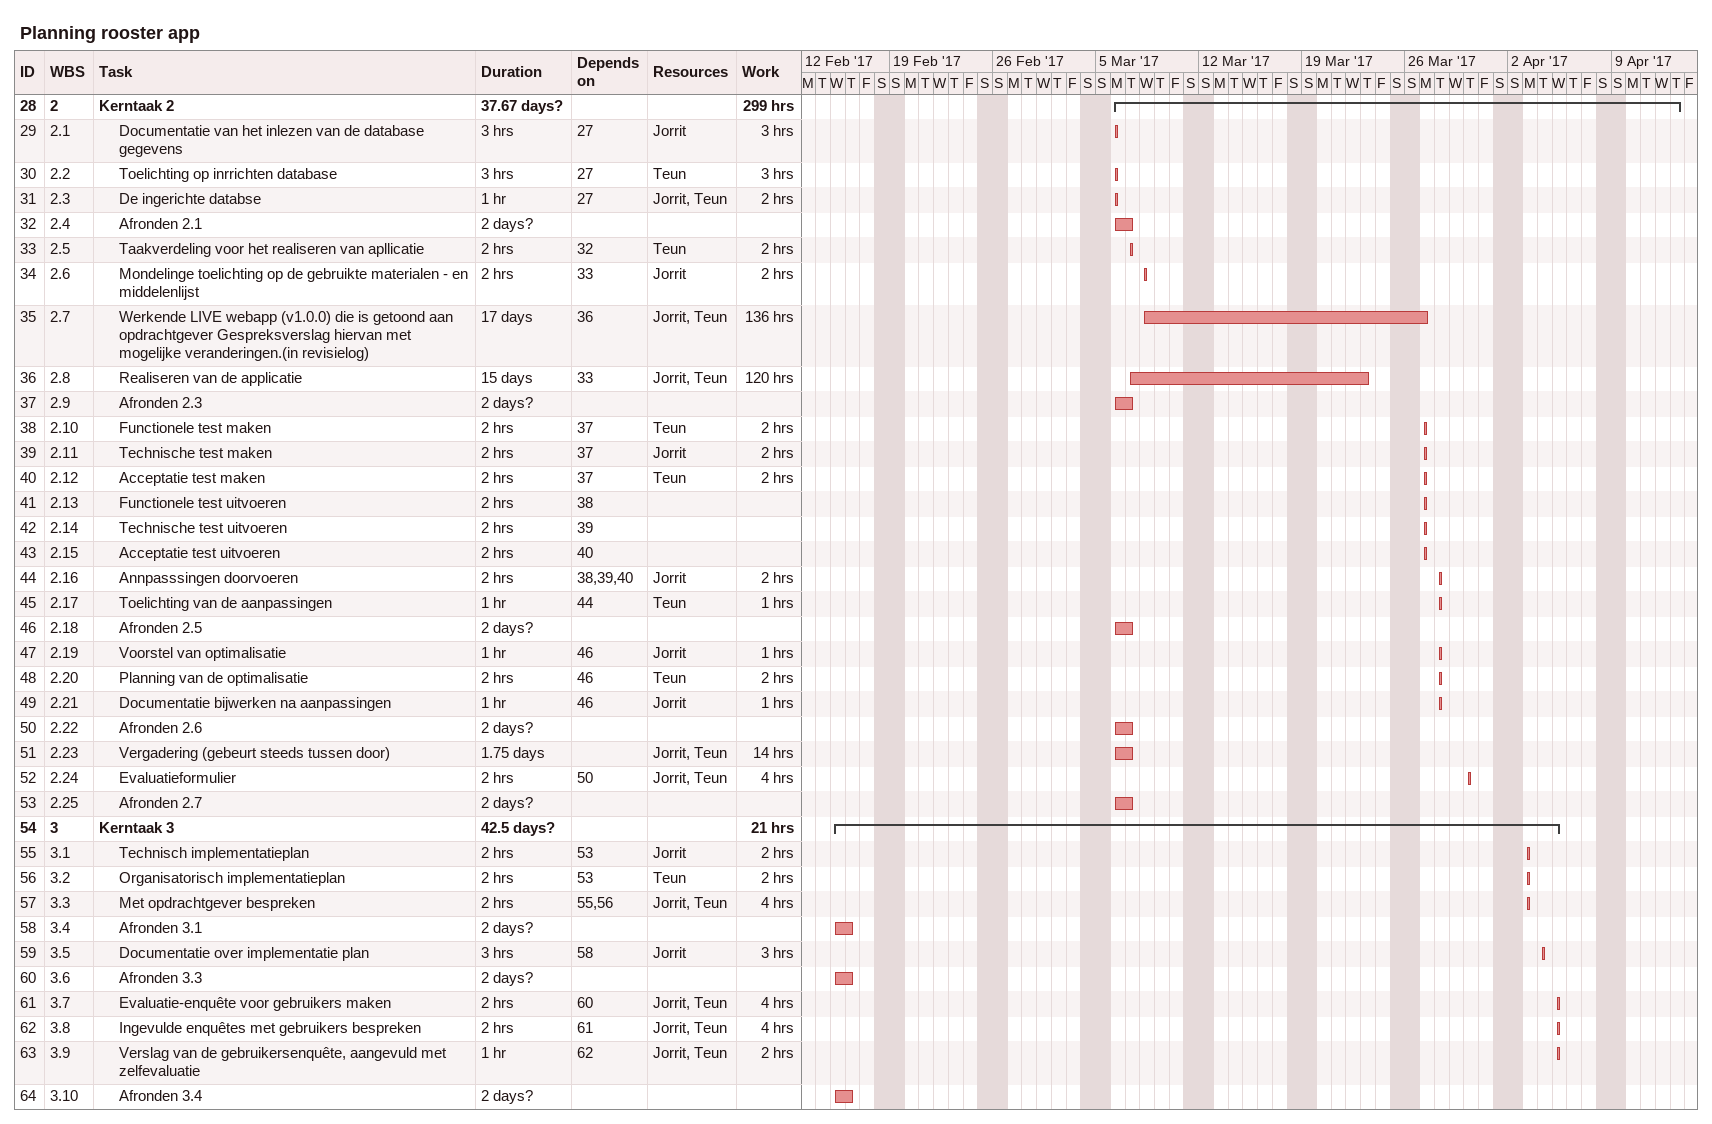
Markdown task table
Planning rooster app

| ID | WBS | Task | Duration | Start | Finish | Predecessors | Resources | Work (h) |
|---|---|---|---|---|---|---|---|---|
| 28 | 2 | **Kerntaak 2** | 37.67d? | 2017-03-06 | 2017-04-13 |  |  | 299 |
| 29 | 2.1 | Documentatie van het inlezen van de database gegevens | 3h | 2017-03-06 | 2017-03-06 | 27 | Jorrit | 3 |
| 30 | 2.2 | Toelichting op inrrichten database | 3h | 2017-03-06 | 2017-03-06 | 27 | Teun | 3 |
| 31 | 2.3 | De ingerichte databse | 1h | 2017-03-06 | 2017-03-06 | 27 | Jorrit, Teun | 2 |
| 32 | 2.4 | Afronden 2.1 | 2d? | 2017-03-06 | 2017-03-07 |  |  |  |
| 33 | 2.5 | Taakverdeling voor het realiseren van apllicatie | 2h | 2017-03-07 | 2017-03-07 | 32 | Teun | 2 |
| 34 | 2.6 | Mondelinge toelichting op de gebruikte materialen - en middelenlijst | 2h | 2017-03-08 | 2017-03-08 | 33 | Jorrit | 2 |
| 35 | 2.7 | Werkende LIVE webapp (v1.0.0) die is getoond aan opdrachtgever Gespreksverslag hiervan met mogelijke veranderingen.(in revisielog) | 17d | 2017-03-08 | 2017-03-27 | 36 | Jorrit, Teun | 136 |
| 36 | 2.8 | Realiseren van de applicatie | 15d | 2017-03-07 | 2017-03-23 | 33 | Jorrit, Teun | 120 |
| 37 | 2.9 | Afronden 2.3 | 2d? | 2017-03-06 | 2017-03-07 |  |  |  |
| 38 | 2.10 | Functionele test maken | 2h | 2017-03-27 | 2017-03-27 | 37 | Teun | 2 |
| 39 | 2.11 | Technische test maken | 2h | 2017-03-27 | 2017-03-27 | 37 | Jorrit | 2 |
| 40 | 2.12 | Acceptatie test maken | 2h | 2017-03-27 | 2017-03-27 | 37 | Teun | 2 |
| 41 | 2.13 | Functionele test uitvoeren | 2h | 2017-03-27 | 2017-03-27 | 38 |  |  |
| 42 | 2.14 | Technische test uitvoeren | 2h | 2017-03-27 | 2017-03-27 | 39 |  |  |
| 43 | 2.15 | Acceptatie test uitvoeren | 2h | 2017-03-27 | 2017-03-27 | 40 |  |  |
| 44 | 2.16 | Annpasssingen doorvoeren | 2h | 2017-03-28 | 2017-03-28 | 38, 39, 40 | Jorrit | 2 |
| 45 | 2.17 | Toelichting van de aanpassingen | 1h | 2017-03-28 | 2017-03-28 | 44 | Teun | 1 |
| 46 | 2.18 | Afronden 2.5 | 2d? | 2017-03-06 | 2017-03-07 |  |  |  |
| 47 | 2.19 | Voorstel van optimalisatie | 1h | 2017-03-28 | 2017-03-28 | 46 | Jorrit | 1 |
| 48 | 2.20 | Planning van de optimalisatie | 2h | 2017-03-28 | 2017-03-28 | 46 | Teun | 2 |
| 49 | 2.21 | Documentatie bijwerken na aanpassingen | 1h | 2017-03-28 | 2017-03-28 | 46 | Jorrit | 1 |
| 50 | 2.22 | Afronden 2.6 | 2d? | 2017-03-06 | 2017-03-07 |  |  |  |
| 51 | 2.23 | Vergadering (gebeurt steeds tussen door) | 1.75d | 2017-03-06 | 2017-03-07 |  | Jorrit, Teun | 14 |
| 52 | 2.24 | Evaluatieformulier | 2h | 2017-03-30 | 2017-03-30 | 50 | Jorrit, Teun | 4 |
| 53 | 2.25 | Afronden 2.7 | 2d? | 2017-03-06 | 2017-03-07 |  |  |  |
| 54 | 3 | **Kerntaak 3** | 42.5d? | 2017-02-15 | 2017-04-05 |  |  | 21 |
| 55 | 3.1 | Technisch implementatieplan | 2h | 2017-04-03 | 2017-04-03 | 53 | Jorrit | 2 |
| 56 | 3.2 | Organisatorisch implementatieplan | 2h | 2017-04-03 | 2017-04-03 | 53 | Teun | 2 |
| 57 | 3.3 | Met opdrachtgever bespreken | 2h | 2017-04-03 | 2017-04-03 | 55, 56 | Jorrit, Teun | 4 |
| 58 | 3.4 | Afronden 3.1 | 2d? | 2017-02-15 | 2017-02-16 |  |  |  |
| 59 | 3.5 | Documentatie over implementatie plan | 3h | 2017-04-04 | 2017-04-04 | 58 | Jorrit | 3 |
| 60 | 3.6 | Afronden 3.3 | 2d? | 2017-02-15 | 2017-02-16 |  |  |  |
| 61 | 3.7 | Evaluatie-enquête voor gebruikers maken | 2h | 2017-04-05 | 2017-04-05 | 60 | Jorrit, Teun | 4 |
| 62 | 3.8 | Ingevulde enquêtes met gebruikers bespreken | 2h | 2017-04-05 | 2017-04-05 | 61 | Jorrit, Teun | 4 |
| 63 | 3.9 | Verslag van de gebruikersenquête, aangevuld met zelfevaluatie | 1h | 2017-04-05 | 2017-04-05 | 62 | Jorrit, Teun | 2 |
| 64 | 3.10 | Afronden 3.4 | 2d? | 2017-02-15 | 2017-02-16 |  |  |  |
